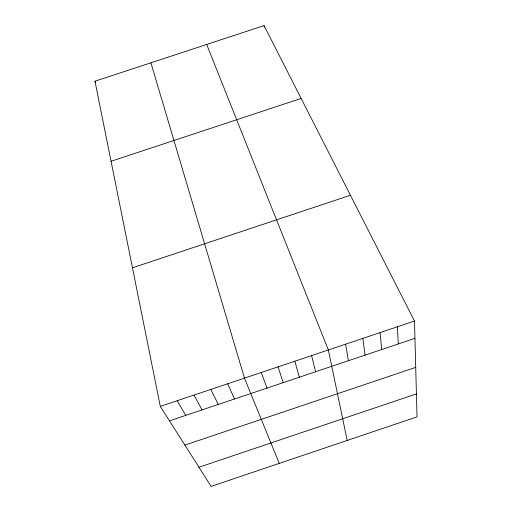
<?xml version="1.0" encoding="UTF-8"?>
<svg xmlns="http://www.w3.org/2000/svg" width="512" height="512" viewBox="0 0 512 512"><rect width="100%" height="100%" fill="white"/><g stroke="black" fill="none" stroke-linecap="round" stroke-linejoin="round"><path stroke-width="0.77" d="M184.89 445.101L415.712 367.386M198.95 467.238L416.416 393.901M160.307 406.394L414.49 321.05L264.051 25.6L94.976 81.197L160.307 406.394L211.123 486.4L417.024 416.87L414.49 321.05M169.491 420.858L414.944 338.355M132.467 267.802L350.438 195.258M111.059 161.267L301.139 98.438M177.165 400.736L185.766 415.386M194.01 395.078L202.029 409.92M210.842 389.427L218.285 404.454M227.661 383.776L234.528 398.995M94.976 81.197L95.616 82.63M279.258 463.392L244.474 378.131L150.899 62.81M206.694 44.461L328.358 349.971L347.206 440.448M261.274 372.493L266.982 388.09M278.061 366.854L283.194 382.643M294.835 361.222L299.392 377.197M311.603 355.597L315.584 371.757M264.051 25.6L264.365 27.136M345.606 344.179L348.422 360.717M362.842 338.394L365.069 355.123M380.07 332.608L381.709 349.53M397.286 326.829L398.33 343.942"/></g></svg>
